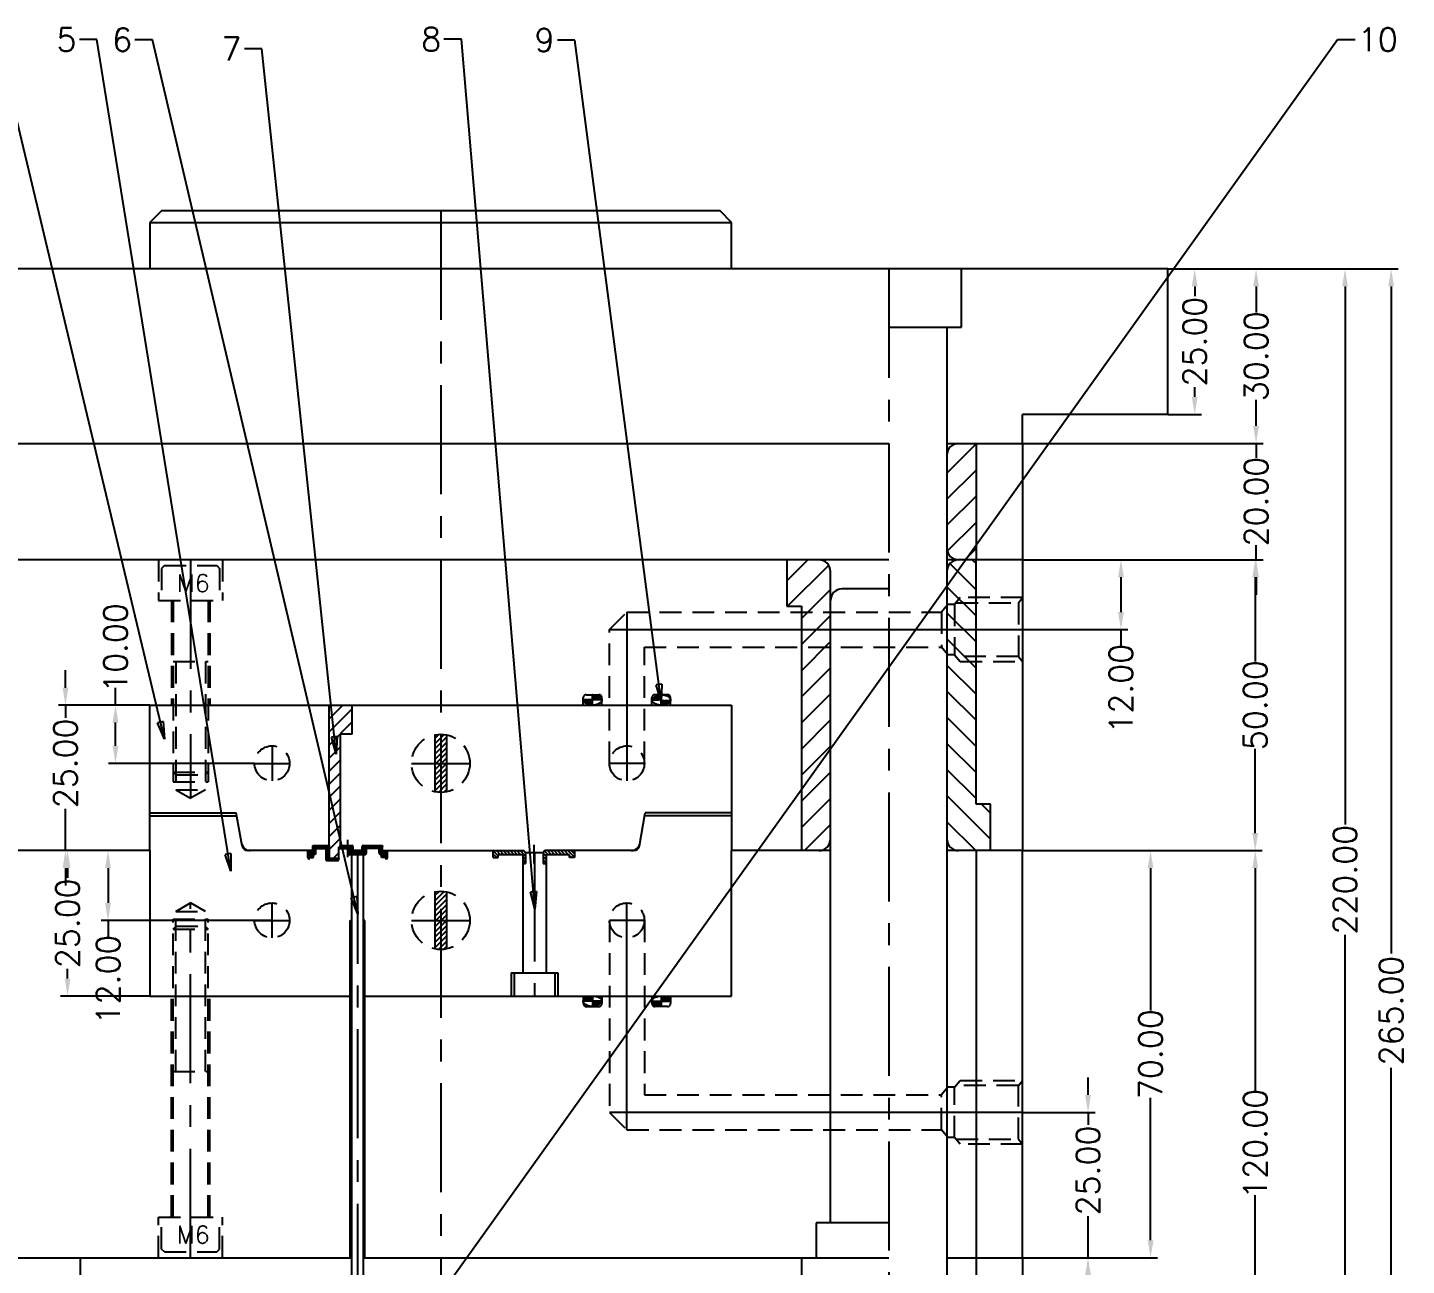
# Model space of a CAD drawing. Header units: millimetres. Extents: x -3459 to 4133, y -535 to 399.
# Drawn here: x 1999.5 to 2236.5, y -365 to -152.1 of the extents above; entities that cross this region are included whole.
import ezdxf

# ---------------------------------------------------------------- set-up
doc = ezdxf.new("R2010")
doc.units = ezdxf.units.MM
doc.header["$LTSCALE"] = 15
for name, pattern in [('CENTER', [2, 1.25, -0.25, 0.25, -0.25]), ('CENTER2', [28.575, 19.05, -3.175, 3.175, -3.175]), ('DASHED2', [0.375, 0.25, -0.125])]:
    doc.linetypes.add(name, pattern=pattern)
for name, color, linetype in [('cl', 1, 'CENTER'), ('cool', 2, 'DASHED2'), ('DIM', 1, 'Continuous'), ('EJE', 6, 'Continuous'), ('main', 4, 'Continuous'), ('PLASTIC', 3, 'Continuous'), ('SCREW', 6, 'DASHED2')]:
    doc.layers.add(name, color=color, linetype=linetype)
doc.styles.add('TXT', font='txt.shx')
doc.dimstyles.new('DIM-P4', dxfattribs={"dimtxt": 4, "dimasz": 3, "dimexe": 1.2, "dimexo": 0, "dimgap": 0.5, "dimtad": 0, "dimzin": 1, "dimdsep": 46, "dimtxsty": 'TXT', "dimcen": 0, "dimclrd": 256, "dimclre": 256, "dimclrt": 256, "dimazin": 0, "dimtfac": 1, "dimtmove": 0, "dimatfit": 3, "dimldrblk": 'CLOSEDBLANK', "dimfxl": 1, "dimtolj": 1, "dimtzin": 0, "dimarcsym": 0})
pattern_1 = [(45, (-925.7777, 127.4404), (-2.245064, 2.245064), [])]

# ---------------------------------------------------------------- blocks, each defined once
blk = doc.blocks.new('*D4')
at = {"layer": 'DEFPOINTS', "color": 0, "linetype": 'ByBlock'}
for p in [(2195.49, -193.64), (2210.62, -193.64), (2170.49, -223.64)]:
    blk.add_point(p, dxfattribs=at)
at = {"layer": 'DIM', "linetype": 'ByBlock', "lineweight": -2}
for p, q in [((2195.49, -193.64), (2211.82, -193.64)), ((2210.62, -196.64), (2210.62, -201.14)), ((2210.62, -220.64), (2210.62, -216.14)), ((2170.49, -223.64), (2211.82, -223.64))]:
    blk.add_line(p, q, dxfattribs=at)
at = {"layer": 'DIM', "linetype": 'ByBlock'}
for points in [[(2210.12, -196.64), (2211.12, -196.64), (2210.62, -193.64)], [(2210.12, -220.64), (2211.12, -220.64), (2210.62, -223.64)]]:
    blk.add_solid(points, dxfattribs=at)
at = {"layer": 'DIM', "linetype": 'ByBlock', "insert": (2210.62, -208.64), "char_height": 4, "attachment_point": 5, "rotation": 90, "style": 'TXT'}
blk.add_mtext('\\A1;30.00', dxfattribs=at)
blk = doc.blocks.new('_ClosedBlank')
at = {"color": 0, "linetype": 'ByBlock', "lineweight": -2}
for p, q in [((-1, 0.167), (0, 0)), ((-1, 0.167), (-1, -0.167)), ((0, 0), (-1, -0.167))]:
    blk.add_line(p, q, dxfattribs=at)
blk = doc.blocks.new('*D5')
at = {"layer": 'DEFPOINTS', "color": 0, "linetype": 'ByBlock'}
for p in [(2170.49, -223.64), (2210.62, -223.64), (2170.49, -243.64)]:
    blk.add_point(p, dxfattribs=at)
at = {"layer": 'DIM', "linetype": 'ByBlock', "lineweight": -2}
for p, q in [((2210.62, -220.64), (2210.62, -217.64)), ((2170.49, -223.64), (2211.82, -223.64)), ((2210.62, -223.64), (2210.62, -226.14)), ((2210.62, -243.64), (2210.62, -241.14)), ((2170.49, -243.64), (2211.82, -243.64)), ((2210.62, -246.64), (2210.62, -249.64))]:
    blk.add_line(p, q, dxfattribs=at)
at = {"layer": 'DIM', "linetype": 'ByBlock'}
for points in [[(2210.12, -220.64), (2211.12, -220.64), (2210.62, -223.64)], [(2210.12, -246.64), (2211.12, -246.64), (2210.62, -243.64)]]:
    blk.add_solid(points, dxfattribs=at)
at = {"layer": 'DIM', "linetype": 'ByBlock', "insert": (2210.62, -233.64), "char_height": 4, "attachment_point": 5, "rotation": 90, "style": 'TXT'}
blk.add_mtext('\\A1;20.00', dxfattribs=at)
blk = doc.blocks.new('*D6')
at = {"layer": 'DEFPOINTS', "color": 0, "linetype": 'ByBlock'}
for p in [(2170.49, -293.64), (2210.48, -293.64), (2160.49, -413.64)]:
    blk.add_point(p, dxfattribs=at)
at = {"layer": 'DIM', "linetype": 'ByBlock', "lineweight": -2}
for p, q in [((2170.49, -293.64), (2211.68, -293.64)), ((2210.48, -296.64), (2210.48, -335.22)), ((2210.48, -410.64), (2210.48, -352.88)), ((2160.49, -413.64), (2211.68, -413.64))]:
    blk.add_line(p, q, dxfattribs=at)
at = {"layer": 'DIM', "linetype": 'ByBlock'}
for points in [[(2209.98, -296.64), (2210.98, -296.64), (2210.48, -293.64)], [(2209.98, -410.64), (2210.98, -410.64), (2210.48, -413.64)]]:
    blk.add_solid(points, dxfattribs=at)
at = {"layer": 'DIM', "linetype": 'ByBlock', "insert": (2210.48, -344.05), "char_height": 4, "attachment_point": 5, "rotation": 90, "style": 'TXT'}
blk.add_mtext('\\A1;120.00', dxfattribs=at)
blk = doc.blocks.new('*D7')
at = {"layer": 'DEFPOINTS', "color": 0, "linetype": 'ByBlock'}
for p in [(2195.49, -193.64), (2225.91, -193.64), (2160.49, -413.64)]:
    blk.add_point(p, dxfattribs=at)
at = {"layer": 'DIM', "linetype": 'ByBlock', "lineweight": -2}
for p, q in [((2195.49, -193.64), (2227.11, -193.64)), ((2225.91, -196.64), (2225.91, -289.14)), ((2225.91, -410.64), (2225.91, -308.14)), ((2160.49, -413.64), (2227.11, -413.64))]:
    blk.add_line(p, q, dxfattribs=at)
at = {"layer": 'DIM', "linetype": 'ByBlock'}
for points in [[(2225.41, -196.64), (2226.41, -196.64), (2225.91, -193.64)], [(2225.41, -410.64), (2226.41, -410.64), (2225.91, -413.64)]]:
    blk.add_solid(points, dxfattribs=at)
at = {"layer": 'DIM', "linetype": 'ByBlock', "insert": (2225.91, -298.64), "char_height": 4, "attachment_point": 5, "rotation": 90, "style": 'TXT'}
blk.add_mtext('\\A1;220.00', dxfattribs=at)
blk = doc.blocks.new('*D11')
at = {"layer": 'DEFPOINTS', "color": 0, "linetype": 'ByBlock'}
for p in [(2005.98, -268.64), (2020.49, -268.64), (2020.49, -293.64)]:
    blk.add_point(p, dxfattribs=at)
at = {"layer": 'DIM', "linetype": 'ByBlock', "lineweight": -2}
for p, q in [((2005.98, -265.64), (2005.98, -262.64)), ((2020.49, -268.64), (2004.78, -268.64)), ((2005.98, -268.64), (2005.98, -270.81)), ((2005.98, -293.64), (2005.98, -286.47)), ((2020.49, -293.64), (2004.78, -293.64)), ((2005.98, -296.64), (2005.98, -299.64))]:
    blk.add_line(p, q, dxfattribs=at)
at = {"layer": 'DIM', "linetype": 'ByBlock'}
for points in [[(2005.48, -265.64), (2006.48, -265.64), (2005.98, -268.64)], [(2005.48, -296.64), (2006.48, -296.64), (2005.98, -293.64)]]:
    blk.add_solid(points, dxfattribs=at)
at = {"layer": 'DIM', "linetype": 'ByBlock', "insert": (2005.98, -278.64), "char_height": 4, "attachment_point": 5, "rotation": 90, "style": 'TXT'}
blk.add_mtext('\\A1;25.00', dxfattribs=at)
blk = doc.blocks.new('*D27')
at = {"layer": 'DEFPOINTS', "color": 0, "linetype": 'ByBlock'}
for p in [(2170.49, -338.64), (2181.74, -338.64), (2170.49, -363.64)]:
    blk.add_point(p, dxfattribs=at)
at = {"layer": 'DIM', "linetype": 'ByBlock', "lineweight": -2}
for p, q in [((2181.74, -335.64), (2181.74, -332.64)), ((2170.49, -338.64), (2182.94, -338.64)), ((2181.74, -338.64), (2181.74, -340.81)), ((2181.74, -363.64), (2181.74, -356.47)), ((2170.49, -363.64), (2182.94, -363.64)), ((2181.74, -366.64), (2181.74, -369.64))]:
    blk.add_line(p, q, dxfattribs=at)
at = {"layer": 'DIM', "linetype": 'ByBlock'}
for points in [[(2181.24, -335.64), (2182.24, -335.64), (2181.74, -338.64)], [(2181.24, -366.64), (2182.24, -366.64), (2181.74, -363.64)]]:
    blk.add_solid(points, dxfattribs=at)
at = {"layer": 'DIM', "linetype": 'ByBlock', "insert": (2181.74, -348.64), "char_height": 4, "attachment_point": 5, "rotation": 90, "style": 'TXT'}
blk.add_mtext('\\A1;25.00', dxfattribs=at)
blk = doc.blocks.new('*D59')
at = {"layer": 'DEFPOINTS', "color": 0, "linetype": 'ByBlock'}
for p in [(2170.49, -243.64), (2210.48, -243.64), (2170.49, -293.64)]:
    blk.add_point(p, dxfattribs=at)
at = {"layer": 'DIM', "linetype": 'ByBlock', "lineweight": -2}
for p, q in [((2170.49, -243.64), (2211.68, -243.64)), ((2210.48, -246.64), (2210.48, -261.14)), ((2210.48, -290.64), (2210.48, -276.14)), ((2170.49, -293.64), (2211.68, -293.64))]:
    blk.add_line(p, q, dxfattribs=at)
at = {"layer": 'DIM', "linetype": 'ByBlock'}
for points in [[(2209.98, -246.64), (2210.98, -246.64), (2210.48, -243.64)], [(2209.98, -290.64), (2210.98, -290.64), (2210.48, -293.64)]]:
    blk.add_solid(points, dxfattribs=at)
at = {"layer": 'DIM', "linetype": 'ByBlock', "insert": (2210.48, -268.64), "char_height": 4, "attachment_point": 5, "rotation": 90, "style": 'TXT'}
blk.add_mtext('\\A1;50.00', dxfattribs=at)
blk = doc.blocks.new('*D60')
at = {"layer": 'DEFPOINTS', "color": 0, "linetype": 'ByBlock'}
for p in [(2170.49, -243.64), (2170.49, -255.64), (2187.4, -255.64)]:
    blk.add_point(p, dxfattribs=at)
at = {"layer": 'DIM', "linetype": 'ByBlock', "lineweight": -2}
for p, q in [((2170.49, -243.64), (2188.6, -243.64)), ((2187.4, -246.64), (2187.4, -252.64)), ((2170.49, -255.64), (2188.6, -255.64)), ((2187.4, -255.64), (2187.4, -258.64))]:
    blk.add_line(p, q, dxfattribs=at)
at = {"layer": 'DIM', "linetype": 'ByBlock'}
for points in [[(2186.9, -246.64), (2187.9, -246.64), (2187.4, -243.64)], [(2186.9, -252.64), (2187.9, -252.64), (2187.4, -255.64)]]:
    blk.add_solid(points, dxfattribs=at)
at = {"layer": 'DIM', "linetype": 'ByBlock', "insert": (2187.4, -265.81), "char_height": 4, "attachment_point": 5, "rotation": 90, "style": 'TXT'}
blk.add_mtext('\\A1;12.00', dxfattribs=at)
blk = doc.blocks.new('*D61')
at = {"layer": 'DEFPOINTS', "color": 0, "linetype": 'ByBlock'}
for p in [(2170.49, -293.64), (2192.49, -293.64), (2170.49, -363.64)]:
    blk.add_point(p, dxfattribs=at)
at = {"layer": 'DIM', "linetype": 'ByBlock', "lineweight": -2}
for p, q in [((2170.49, -293.64), (2193.69, -293.64)), ((2192.49, -296.64), (2192.49, -321.14)), ((2192.49, -360.64), (2192.49, -336.14)), ((2170.49, -363.64), (2193.69, -363.64))]:
    blk.add_line(p, q, dxfattribs=at)
at = {"layer": 'DIM', "linetype": 'ByBlock'}
for points in [[(2191.99, -296.64), (2192.99, -296.64), (2192.49, -293.64)], [(2191.99, -360.64), (2192.99, -360.64), (2192.49, -363.64)]]:
    blk.add_solid(points, dxfattribs=at)
at = {"layer": 'DIM', "linetype": 'ByBlock', "insert": (2192.49, -328.64), "char_height": 4, "attachment_point": 5, "rotation": 90, "style": 'TXT'}
blk.add_mtext('\\A1;70.00', dxfattribs=at)
blk = doc.blocks.new('*D62')
at = {"layer": 'DEFPOINTS', "color": 0, "linetype": 'ByBlock'}
for p in [(2195.49, -193.64), (2233.84, -193.64), (2195.49, -458.64)]:
    blk.add_point(p, dxfattribs=at)
at = {"layer": 'DIM', "linetype": 'ByBlock', "lineweight": -2}
for p, q in [((2195.49, -193.64), (2235.04, -193.64)), ((2233.84, -196.64), (2233.84, -311.31)), ((2233.84, -455.64), (2233.84, -330.97)), ((2195.49, -458.64), (2235.04, -458.64))]:
    blk.add_line(p, q, dxfattribs=at)
at = {"layer": 'DIM', "linetype": 'ByBlock'}
for points in [[(2233.34, -196.64), (2234.34, -196.64), (2233.84, -193.64)], [(2233.34, -455.64), (2234.34, -455.64), (2233.84, -458.64)]]:
    blk.add_solid(points, dxfattribs=at)
at = {"layer": 'DIM', "linetype": 'ByBlock', "insert": (2233.84, -321.14), "char_height": 4, "attachment_point": 5, "rotation": 90, "style": 'TXT'}
blk.add_mtext('\\A1;265.00', dxfattribs=at)
blk = doc.blocks.new('*D66')
at = {"layer": 'DEFPOINTS', "color": 0, "linetype": 'ByBlock'}
for p in [(2020.49, -293.64), (2006.35, -318.64), (2020.49, -318.64)]:
    blk.add_point(p, dxfattribs=at)
at = {"layer": 'DIM', "linetype": 'ByBlock', "lineweight": -2}
for p, q in [((2020.49, -293.64), (2005.15, -293.64)), ((2006.35, -296.64), (2006.35, -298.31)), ((2006.35, -315.64), (2006.35, -313.97)), ((2020.49, -318.64), (2005.15, -318.64))]:
    blk.add_line(p, q, dxfattribs=at)
at = {"layer": 'DIM', "linetype": 'ByBlock'}
for points in [[(2005.85, -296.64), (2006.85, -296.64), (2006.35, -293.64)], [(2005.85, -315.64), (2006.85, -315.64), (2006.35, -318.64)]]:
    blk.add_solid(points, dxfattribs=at)
at = {"layer": 'DIM', "linetype": 'ByBlock', "insert": (2006.35, -306.14), "char_height": 4, "attachment_point": 5, "rotation": 90, "style": 'TXT'}
blk.add_mtext('\\A1;25.00', dxfattribs=at)
blk = doc.blocks.new('*D67')
at = {"layer": 'DEFPOINTS', "color": 0, "linetype": 'ByBlock'}
for p in [(2020.49, -293.64), (2013.3, -305.64), (2041.49, -305.64)]:
    blk.add_point(p, dxfattribs=at)
at = {"layer": 'DIM', "linetype": 'ByBlock', "lineweight": -2}
for p, q in [((2020.49, -293.64), (2012.1, -293.64)), ((2013.3, -296.64), (2013.3, -302.64)), ((2041.49, -305.64), (2012.1, -305.64)), ((2013.3, -305.64), (2013.3, -308.64))]:
    blk.add_line(p, q, dxfattribs=at)
at = {"layer": 'DIM', "linetype": 'ByBlock'}
for points in [[(2012.8, -296.64), (2013.8, -296.64), (2013.3, -293.64)], [(2012.8, -302.64), (2013.8, -302.64), (2013.3, -305.64)]]:
    blk.add_solid(points, dxfattribs=at)
at = {"layer": 'DIM', "linetype": 'ByBlock', "insert": (2013.3, -315.81), "char_height": 4, "attachment_point": 5, "rotation": 90, "style": 'TXT'}
blk.add_mtext('\\A1;12.00', dxfattribs=at)
blk = doc.blocks.new('*D127')
at = {"layer": 'DEFPOINTS', "color": 0, "linetype": 'ByBlock'}
for p in [(2014.58, -268.64), (2020.49, -268.64), (2038.49, -278.64)]:
    blk.add_point(p, dxfattribs=at)
at = {"layer": 'DIM', "linetype": 'ByBlock', "lineweight": -2}
for p, q in [((2014.58, -268.64), (2014.58, -265.64)), ((2020.49, -268.64), (2013.38, -268.64)), ((2014.58, -275.64), (2014.58, -271.64)), ((2038.49, -278.64), (2013.38, -278.64))]:
    blk.add_line(p, q, dxfattribs=at)
at = {"layer": 'DIM', "linetype": 'ByBlock'}
for points in [[(2014.08, -271.64), (2015.08, -271.64), (2014.58, -268.64)], [(2014.08, -275.64), (2015.08, -275.64), (2014.58, -278.64)]]:
    blk.add_solid(points, dxfattribs=at)
at = {"layer": 'DIM', "linetype": 'ByBlock', "insert": (2014.58, -258.81), "char_height": 4, "attachment_point": 5, "rotation": 90, "style": 'TXT'}
blk.add_mtext('\\A1;10.00', dxfattribs=at)
blk = doc.blocks.new('*D134')
at = {"layer": 'DEFPOINTS', "color": 0, "linetype": 'ByBlock'}
for p in [(2195.49, -193.64), (2200.07, -193.64), (2195.49, -218.64)]:
    blk.add_point(p, dxfattribs=at)
at = {"layer": 'DIM', "linetype": 'ByBlock', "lineweight": -2}
for p, q in [((2195.49, -193.64), (2201.27, -193.64)), ((2200.07, -196.64), (2200.07, -198.31)), ((2200.07, -215.64), (2200.07, -213.97)), ((2195.49, -218.64), (2201.27, -218.64))]:
    blk.add_line(p, q, dxfattribs=at)
at = {"layer": 'DIM', "linetype": 'ByBlock'}
for points in [[(2199.57, -196.64), (2200.57, -196.64), (2200.07, -193.64)], [(2199.57, -215.64), (2200.57, -215.64), (2200.07, -218.64)]]:
    blk.add_solid(points, dxfattribs=at)
at = {"layer": 'DIM', "linetype": 'ByBlock', "insert": (2200.07, -206.14), "char_height": 4, "attachment_point": 5, "rotation": 90, "style": 'TXT'}
blk.add_mtext('\\A1;25.00', dxfattribs=at)

msp = doc.modelspace()

# ---------------------------------------------------------------- hatches: boundary and pattern name
at = {"layer": 'cool'}
h = msp.add_hatch(dxfattribs=at)
h.set_pattern_fill('ANSI31', color=256, scale=0.05, angle=180, style=0)
h.set_pattern_definition([(315, (1204.57327, -269.59566), (-0.112253202, -0.112253202), [])])
edge = h.paths.add_edge_path()
edge.add_ellipse((2096.5854, -267.74), major_axis=(-1.6, 0), ratio=0.5625, start_angle=0, end_angle=90)
edge.add_line((2096.5854, -268.64), (2096.5854, -267.74))
edge.add_line((2096.5854, -267.74), (2094.9854, -267.74))
edge = h.paths.add_edge_path()
edge.add_ellipse((2096.5854, -267.74), major_axis=(-1.6, 0), ratio=0.5625, start_angle=180, end_angle=270)
edge.add_line((2096.5854, -266.84), (2096.5854, -267.74))
edge.add_line((2096.5854, -267.74), (2098.1854, -267.74))
h = msp.add_hatch(dxfattribs=at)
h.set_pattern_fill('ANSI31', color=256, scale=0.05, angle=180, style=0)
h.set_pattern_definition([(225, (3000.39753, -269.59566), (0.112253202, -0.112253202), [])])
edge = h.paths.add_edge_path()
edge.add_line((2108.3854, -267.74), (2108.3854, -268.64))
edge.add_ellipse((2108.3854, -267.74), major_axis=(1.6, 0), ratio=0.5625, start_angle=270, end_angle=360)
edge.add_line((2109.9854, -267.74), (2108.3854, -267.74))
edge = h.paths.add_edge_path()
edge.add_line((2108.3854, -267.74), (2108.3854, -266.84))
edge.add_ellipse((2108.3854, -267.74), major_axis=(1.6, 0), ratio=0.5625, start_angle=90, end_angle=180)
edge.add_line((2106.7854, -267.74), (2108.3854, -267.74))
at = {"layer": 'cool', "linetype": 'ByBlock'}
h = msp.add_hatch(dxfattribs=at)
h.set_pattern_fill('ANSI31', color=256, scale=0.2, style=0)
h.paths.add_polyline_path([(2070.4854, -273.64, 0.05038204), (2069.4854, -273.741), (2069.4854, -278.64), (2070.4854, -278.64)])
h.paths.add_polyline_path([(2071.4854, -273.741, 0.05038204), (2070.4854, -273.64), (2070.4854, -278.64), (2071.4854, -278.64)])
h.paths.add_polyline_path([(2070.4854, -278.64), (2069.4854, -278.64), (2069.4854, -283.539, 0.05038204), (2070.4854, -283.64)])
h.paths.add_polyline_path([(2070.4854, -283.64, 0.05038204), (2071.4854, -283.539), (2071.4854, -278.64), (2070.4854, -278.64)])
h = msp.add_hatch(dxfattribs=at)
h.set_pattern_fill('ANSI31', color=256, scale=0.2, style=0)
h.set_pattern_definition([(45, (5e-13, -27), (-0.4490128, 0.4490128), [])])
h.paths.add_polyline_path([(2070.4854, -300.64, 0.05038204), (2069.4854, -300.741), (2069.4854, -305.64), (2070.4854, -305.64)])
h.paths.add_polyline_path([(2071.4854, -300.741, 0.05038204), (2070.4854, -300.64), (2070.4854, -305.64), (2071.4854, -305.64)])
h.paths.add_polyline_path([(2070.4854, -305.64), (2069.4854, -305.64), (2069.4854, -310.539, 0.05038204), (2070.4854, -310.64)])
h.paths.add_polyline_path([(2070.4854, -310.64, 0.05038204), (2071.4854, -310.539), (2071.4854, -305.64), (2070.4854, -305.64)])
at = {"layer": 'cool'}
h = msp.add_hatch(dxfattribs=at)
h.set_pattern_fill('ANSI31', color=256, scale=0.05, angle=180, style=0)
h.set_pattern_definition([(45, (1204.57327, -317.6844), (-0.112253202, 0.112253202), [])])
edge = h.paths.add_edge_path()
edge.add_ellipse((2096.5854, -319.54), major_axis=(-1.6, 0), ratio=0.5625, start_angle=270, end_angle=360, ccw=False)
edge.add_line((2096.5854, -318.64), (2096.5854, -319.54))
edge.add_line((2096.5854, -319.54), (2094.9854, -319.54))
edge = h.paths.add_edge_path()
edge.add_ellipse((2096.5854, -319.54), major_axis=(-1.6, 0), ratio=0.5625, start_angle=90, end_angle=180, ccw=False)
edge.add_line((2096.5854, -320.44), (2096.5854, -319.54))
edge.add_line((2096.5854, -319.54), (2098.1854, -319.54))
h = msp.add_hatch(dxfattribs=at)
h.set_pattern_fill('ANSI31', color=256, scale=0.05, angle=180, style=0)
h.set_pattern_definition([(135, (3000.39753, -317.6844), (0.112253202, 0.112253202), [])])
edge = h.paths.add_edge_path()
edge.add_line((2108.3854, -319.54), (2108.3854, -318.64))
edge.add_ellipse((2108.3854, -319.54), major_axis=(1.6, 0), ratio=0.5625, start_angle=0, end_angle=90, ccw=False)
edge.add_line((2109.9854, -319.54), (2108.3854, -319.54))
edge = h.paths.add_edge_path()
edge.add_line((2108.3854, -319.54), (2108.3854, -320.44))
edge.add_ellipse((2108.3854, -319.54), major_axis=(1.6, 0), ratio=0.5625, start_angle=180, end_angle=270, ccw=False)
edge.add_line((2106.7854, -319.54), (2108.3854, -319.54))
at = {"layer": 'main'}
h = msp.add_hatch(dxfattribs=at)
h.set_pattern_fill('ANSI31', color=256, style=0)
h.set_pattern_definition(pattern_1)
h.paths.add_polyline_path([(2157.4854, -241.64, 0.41421356), (2159.4854, -243.64), (2162.4854, -243.64), (2162.4854, -223.64), (2159.4854, -223.64, 0.41421356), (2157.4854, -225.64)])
h = msp.add_hatch(dxfattribs=at)
h.set_pattern_fill('ANSI31', color=256, style=0)
h.set_pattern_definition(pattern_1)
h.paths.add_polyline_path([(2132.4854, -293.64), (2135.4854, -293.64, 0.41421356), (2137.4854, -291.64), (2137.4854, -250.64), (2137.4854, -245.64, 0.41421356), (2135.4854, -243.64), (2129.9854, -243.64), (2129.9854, -251.64), (2132.4854, -251.64)])
h = msp.add_hatch(dxfattribs=at)
h.set_pattern_fill('ANSI31', color=256, angle=90, style=0)
h.set_pattern_definition([(135, (-925.7777, 127.4404), (-2.245064, -2.245064), [])])
h.paths.add_polyline_path([(2162.4854, -243.64), (2159.4854, -243.64, 0.41421356), (2157.4854, -245.64), (2157.4854, -291.64, 0.41421356), (2159.4854, -293.64), (2164.9854, -293.64), (2164.9854, -285.64), (2162.4854, -285.64)])
at = {"layer": 'main', "linetype": 'ByBlock'}
h = msp.add_hatch(dxfattribs=at)
h.set_pattern_fill('ANSI31', color=256, scale=0.5, style=0)
h.set_pattern_definition([(45, (4142.072, -991.065), (-1.122532, 1.122532), [])])
h.paths.add_polyline_path([(2055.2794, -268.64), (2051.3196, -268.64), (2051.3196, -292.7355), (2051.3196, -294.9375), (2051.3287, -294.9465), (2052.9779, -294.9465), (2052.9779, -293.037), (2053.2794, -292.7355), (2053.2794, -273.64), (2055.2794, -273.64)])

# ---------------------------------------------------------------- linework, layer by layer
at = {"layer": 'cl'}
for p, q in [((2070.4854, -183.64), (2070.4854, -458.64)), ((2147.4854, -193.64), (2147.4854, -435.64)), ((2054.4854, -291.8118), (2054.4854, -294.7936))]:
    msp.add_line(p, q, dxfattribs=at)
at = {"layer": 'cl', "linetype": 'CENTER2', "ltscale": 0.1}
msp.add_line((2054.4854, -292.7355), (2054.4854, -294.3435), dxfattribs=at)
at = {"layer": 'cl', "linetype": 'ByBlock'}
msp.add_line((2086.4854, -292.6456), (2086.4854, -295.851), dxfattribs=at)
at = {"layer": 'cool'}
for p, q in [((2159.7854, -250.1461), (2158.7854, -251.3161)), ((2159.7854, -250.1461), (2158.7854, -251.3161)), ((2159.7854, -250.1461), (2158.7854, -251.3161)), ((2159.0854, -251.0161), (2169.7854, -251.0161)), ((2170.4854, -250.1461), (2159.7854, -250.1461)), ((2169.7854, -251.0161), (2170.4854, -250.1461)), ((2169.7854, -251.0161), (2169.7854, -260.2731)), ((2099.4854, -255.6346), (2102.4854, -252.6346)), ((2102.4854, -252.6446), (2156.5285, -252.6446)), ((2157.6346, -251.3161), (2156.5285, -252.6446)), ((2156.5285, -252.6446), (2156.5285, -258.6446)), ((2158.7854, -251.3161), (2157.6346, -251.3161)), ((2158.7854, -251.3161), (2158.7854, -259.9731)), ((2158.7854, -251.3161), (2158.7854, -259.9731)), ((2158.7854, -251.3161), (2158.7854, -259.9731)), ((2099.4854, -278.64), (2099.4854, -255.6346)), ((2105.4854, -258.6446), (2156.5285, -258.6446)), ((2105.4854, -278.64), (2105.4854, -258.6446)), ((2157.6346, -259.9731), (2156.5285, -258.6446)), ((2158.7854, -259.9731), (2157.6346, -259.9731)), ((2158.7854, -259.9731), (2159.7854, -261.1431)), ((2158.7854, -259.9731), (2159.7854, -261.1431)), ((2158.7854, -259.9731), (2159.7854, -261.1431)), ((2169.7854, -260.2731), (2159.0854, -260.2731)), ((2169.7854, -260.2731), (2170.4854, -261.1431)), ((2159.7854, -261.1431), (2170.4854, -261.1431)), ((2159.7854, -261.1431), (2170.4854, -261.1431)), ((2094.9854, -268.64), (2094.9854, -267.34)), ((2098.1854, -267.74), (2094.9854, -267.74)), ((2095.4854, -266.84), (2097.6854, -266.84)), ((2096.5854, -268.64), (2096.5854, -266.84)), ((2098.1854, -268.64), (2098.1854, -267.34)), ((2106.7854, -268.63), (2106.7854, -267.34)), ((2106.7854, -267.74), (2107.9854, -267.74)), ((2109.4854, -266.84), (2107.2854, -266.84)), ((2108.3854, -268.64), (2108.3854, -266.84)), ((2109.9854, -268.64), (2109.9854, -267.34)), ((2099.4854, -305.64), (2099.4854, -338.6454)), ((2105.4854, -305.64), (2105.4854, -335.6454)), ((2094.9854, -318.64), (2094.9854, -319.94)), ((2098.1854, -319.54), (2094.9854, -319.54)), ((2096.5854, -318.64), (2096.5854, -320.44)), ((2098.1854, -318.65), (2098.1854, -319.94)), ((2106.7854, -318.64), (2106.7854, -319.94)), ((2106.7854, -319.54), (2109.9854, -319.54)), ((2108.3854, -318.64), (2108.3854, -320.44)), ((2109.9854, -318.64), (2109.9854, -319.94)), ((2095.4854, -320.44), (2097.6854, -320.44)), ((2109.4854, -320.44), (2107.2854, -320.44)), ((2158.7854, -334.3069), (2159.7854, -333.1369)), ((2158.7854, -334.3069), (2159.7854, -333.1369)), ((2158.7854, -334.3069), (2159.7854, -333.1369)), ((2169.7854, -334.0069), (2159.0854, -334.0069)), ((2159.7854, -333.1369), (2170.4854, -333.1369)), ((2159.7854, -333.1369), (2170.4854, -333.1369)), ((2169.7854, -334.0069), (2170.4854, -333.1369)), ((2169.7854, -343.2639), (2169.7854, -334.0069)), ((2105.4854, -335.6354), (2156.5285, -335.6354)), ((2157.6346, -334.3069), (2156.5285, -335.6354)), ((2156.5285, -341.6354), (2156.5285, -335.6354)), ((2158.7854, -334.3069), (2157.6346, -334.3069)), ((2158.7854, -342.9639), (2158.7854, -334.3069)), ((2158.7854, -342.9639), (2158.7854, -334.3069)), ((2158.7854, -342.9639), (2158.7854, -334.3069)), ((2099.4854, -338.6454), (2102.4854, -341.6454)), ((2102.4854, -341.6354), (2156.5285, -341.6354)), ((2157.6346, -342.9639), (2156.5285, -341.6354)), ((2158.7854, -342.9639), (2157.6346, -342.9639)), ((2159.7854, -344.1339), (2158.7854, -342.9639)), ((2159.7854, -344.1339), (2158.7854, -342.9639)), ((2159.7854, -344.1339), (2158.7854, -342.9639)), ((2159.0854, -343.2639), (2169.7854, -343.2639)), ((2169.7854, -343.2639), (2170.4854, -344.1339)), ((2170.4854, -344.1339), (2159.7854, -344.1339))]:
    msp.add_line(p, q, dxfattribs=at)
at = {"layer": 'cool', "linetype": 'CENTER2', "ltscale": 0.5}
for p, q in [((2102.4854, -252.6446), (2102.4854, -281.64)), ((2102.4854, -341.6354), (2102.4854, -302.64))]:
    msp.add_line(p, q, dxfattribs=at)
at = {"layer": 'cool', "linetype": 'CENTER2'}
for p, q in [((2099.4854, -255.6446), (2170.4854, -255.6446)), ((2065.4854, -278.64), (2075.4854, -278.64)), ((2065.4854, -305.64), (2075.4854, -305.64)), ((2099.4854, -338.6354), (2170.4854, -338.6354))]:
    msp.add_line(p, q, dxfattribs=at)
at = {"layer": 'cool', "linetype": 'ByBlock'}
for p, q in [((2069.4854, -273.741), (2069.4854, -283.539)), ((2071.4854, -273.741), (2071.4854, -283.539)), ((2041.4854, -275.64), (2041.4854, -281.64)), ((2038.4854, -278.64), (2044.4854, -278.64)), ((2105.4854, -278.64), (2099.4854, -278.64)), ((2069.4854, -300.741), (2069.4854, -310.539)), ((2071.4854, -300.741), (2071.4854, -310.539)), ((2041.4854, -308.64), (2041.4854, -302.64)), ((2102.4854, -308.64), (2102.4854, -302.64)), ((2038.4854, -305.64), (2044.4854, -305.64)), ((2105.4854, -305.64), (2099.4854, -305.64)), ((2105.4854, -305.64), (2099.4854, -305.64))]:
    msp.add_line(p, q, dxfattribs=at)
at = {"layer": 'cool', "linetype": 'DASHED2'}
for centre, radius in [((2070.4854, -278.64), 5), ((2041.4854, -278.64), 3), ((2102.4854, -278.64), 3), ((2070.4854, -305.64), 5), ((2041.4854, -305.64), 3), ((2102.4854, -305.64), 3)]:
    msp.add_circle(centre, radius, dxfattribs=at)
at = {"layer": 'cool'}
for centre, start, end in [((2095.4854, -267.34), 90, 180), ((2097.6854, -267.34), 0, 90), ((2107.2854, -267.34), 90, 180), ((2109.4854, -267.34), 0, 90), ((2095.4854, -319.94), 180, 270), ((2097.6854, -319.94), 270, 0), ((2107.2854, -319.94), 180, 270), ((2109.4854, -319.94), 270, 0)]:
    msp.add_arc(centre, 0.5, start, end, dxfattribs=at)
for centre, major_axis in [((2096.5854, -267.73), (1.6, 0)), ((2108.3854, -267.74), (1.6, 0)), ((2096.5854, -319.54), (-1.6, 0)), ((2108.3854, -319.55), (-1.6, 0))]:
    msp.add_ellipse(centre, major_axis=major_axis, ratio=0.5625, dxfattribs=at)
at = {"layer": 'EJE', "linetype": 'Continuous'}
for p, q in [((2055.1933, -383.64), (2055.1933, -294.3475)), ((2057.1933, -383.64), (2057.1933, -294.3475)), ((2084.5859, -295.851), (2084.5859, -314.64)), ((2088.5859, -295.851), (2088.5859, -314.64)), ((2054.9433, -305.6412), (2055.1933, -305.6412)), ((2054.9433, -363.64), (2054.9433, -305.6412)), ((2057.4433, -305.6412), (2057.1933, -305.6412)), ((2057.4433, -363.64), (2057.4433, -305.6412)), ((2082.5859, -314.64), (2082.5859, -318.64)), ((2082.5859, -314.64), (2090.5859, -314.64)), ((2083.0859, -314.64), (2083.0859, -318.64)), ((2090.0859, -314.64), (2090.0859, -318.64)), ((2090.5859, -314.64), (2090.5859, -318.64))]:
    msp.add_line(p, q, dxfattribs=at)
at = {"layer": 'EJE', "linetype": 'CENTER'}
for p, q in [((2056.1933, -294.3475), (2056.1933, -398.64)), ((2086.5859, -293.9415), (2086.5859, -318.64))]:
    msp.add_line(p, q, dxfattribs=at)
at = {"layer": 'main'}
for p, q in [((2022.4854, -183.64), (2020.4854, -185.64)), ((2118.4854, -183.64), (2022.4854, -183.64)), ((2120.4854, -185.64), (2118.4854, -183.64)), ((2020.4854, -185.64), (2020.4854, -193.64)), ((2020.4854, -185.64), (2120.4854, -185.64)), ((2120.4854, -193.64), (2120.4854, -185.64)), ((2195.4854, -193.64), (1945.4854, -193.64)), ((2159.9854, -203.64), (2159.9854, -193.64)), ((2195.4854, -218.64), (2195.4854, -193.64)), ((2147.4854, -203.64), (2159.9854, -203.64)), ((2157.4854, -203.64), (2157.4854, -411.64)), ((2195.4854, -218.64), (2170.4854, -218.64)), ((2170.4854, -223.64), (2170.4854, -218.64)), ((1970.4854, -223.64), (2147.4854, -223.64)), ((2157.4854, -223.64), (2170.4854, -223.64)), ((2162.4854, -223.64), (2162.4854, -243.64)), ((2170.4854, -223.64), (2170.4854, -243.64)), ((2147.4854, -243.64), (1970.4854, -243.64)), ((2129.9854, -243.64), (2129.9854, -251.64)), ((2170.4854, -243.64), (2157.4854, -243.64)), ((2162.4854, -285.64), (2162.4854, -243.64)), ((2170.4854, -243.64), (2170.4854, -293.64)), ((2137.4854, -250.64), (2137.4854, -245.64)), ((2147.4854, -248.64), (2139.4854, -248.64)), ((2137.4854, -357.64), (2137.4854, -250.64)), ((2129.9854, -251.64), (2132.4854, -251.64)), ((2132.4854, -251.64), (2132.4854, -293.64)), ((2164.9854, -285.64), (2162.4854, -285.64)), ((2164.9854, -293.64), (2164.9854, -285.64)), ((2020.4854, -287.14), (2035.3394, -287.14)), ((2020.4854, -287.64), (2035.4275, -287.64)), ((2120.4854, -287.64), (2105.5433, -287.64)), ((2120.4854, -287.14), (2105.6314, -287.14)), ((2020.4854, -293.64), (1970.4854, -293.64)), ((2047.5006, -293.64), (2037.3245, -293.64)), ((2061.4701, -293.64), (2084.7769, -293.64)), ((2084.7769, -293.64), (2085.0784, -293.9415)), ((2088.3949, -293.64), (2088.0934, -293.9415)), ((2103.6463, -293.64), (2088.3949, -293.64)), ((2137.4854, -293.64), (2120.4854, -293.64)), ((2170.4854, -293.64), (2157.4854, -293.64)), ((2162.4854, -293.64), (2162.4854, -458.64)), ((2170.4854, -363.64), (2170.4854, -293.64)), ((2085.0784, -293.9415), (2088.0934, -293.9415)), ((2134.9854, -357.64), (2134.9854, -363.64)), ((2147.4854, -357.64), (2134.9854, -357.64)), ((1970.4854, -363.64), (2055.1933, -363.64)), ((2008.4854, -363.64), (2008.4854, -433.64)), ((2057.1933, -363.64), (2147.4854, -363.64)), ((2132.4854, -363.64), (2132.4854, -433.64)), ((2157.4854, -363.64), (2170.4854, -363.64)), ((2170.4854, -363.64), (2170.4854, -433.64))]:
    msp.add_line(p, q, dxfattribs=at)
at = {"layer": 'main', "linetype": 'ByBlock'}
for p, q in [((2020.4854, -268.64), (2120.4854, -268.64)), ((2020.4854, -293.64), (2020.4854, -268.64)), ((2051.2811, -292.7362), (2051.2811, -268.6407)), ((2055.2794, -273.64), (2055.2794, -268.64)), ((2120.4854, -268.64), (2120.4854, -293.64)), ((2053.2794, -292.7355), (2053.2794, -273.64)), ((2055.2794, -273.64), (2053.2794, -273.64)), ((2036.3397, -292.8137), (2035.3394, -287.14)), ((2104.6311, -292.8137), (2105.6314, -287.14)), ((2020.4854, -293.64), (2020.4854, -318.64)), ((2051.2811, -292.7359), (2051.3196, -294.9465)), ((2053.2794, -292.7355), (2052.9779, -293.037)), ((2052.9779, -295.1475), (2052.9779, -293.037)), ((2120.4854, -318.64), (2120.4854, -293.64)), ((2051.3196, -294.9465), (2052.9779, -294.9465)), ((2020.4854, -318.64), (2055.1933, -318.64)), ((2057.1933, -318.64), (2120.4854, -318.64))]:
    msp.add_line(p, q, dxfattribs=at)
at = {"layer": 'main'}
for centre, start, end in [((2159.4854, -225.64), 90, 180), ((2159.4854, -241.64), 180, 270), ((2135.4854, -245.64), 0, 90), ((2159.4854, -245.64), 90, 180), ((2139.4854, -250.64), 90, 180), ((2135.4854, -291.64), 270, 0), ((2159.4854, -291.64), 180, 270)]:
    msp.add_arc(centre, 2, start, end, dxfattribs=at)
at = {"layer": 'main', "linetype": 'ByBlock'}
for centre, radius, start, end in [((2037.7441, -292.14), 1.5, 189.999074, 270), ((2037.3245, -292.64), 1, 189.999074, 270), ((2103.2267, -292.14), 1.5, 270, 350.000926), ((2103.6463, -292.64), 1, 270, 350.000926)]:
    msp.add_arc(centre, radius, start, end, dxfattribs=at)
at = {"layer": 'PLASTIC', "linetype": 'ByBlock'}
for p, q in [((2048.3841, -293.64), (2047.5009, -293.64)), ((2047.6481, -294.846), (2047.6481, -293.64)), ((2047.6481, -293.8525), (2048.6261, -294.8306)), ((2047.7589, -293.64), (2048.6261, -294.5072)), ((2048.0822, -293.64), (2048.7792, -294.337)), ((2048.3841, -293.64), (2048.3847, -293.64)), ((2048.4022, -293.6367), (2048.9494, -294.1838)), ((2048.4912, -293.5395), (2048.4912, -292.9365)), ((2048.4912, -293.079), (2048.9563, -293.5441)), ((2048.4912, -293.4023), (2048.9563, -293.8674)), ((2048.5434, -292.8079), (2049.074, -293.3385)), ((2048.705, -292.7355), (2051.2811, -292.7355)), ((2048.7944, -292.7355), (2049.3974, -293.3385)), ((2050.7166, -293.3385), (2048.9563, -293.3385)), ((2048.9563, -293.3385), (2048.9563, -294.1425)), ((2049.1177, -292.7355), (2049.7207, -293.3385)), ((2049.441, -292.7355), (2050.044, -293.3385)), ((2049.7643, -292.7355), (2050.3673, -293.3385)), ((2050.0877, -292.7355), (2050.6907, -293.3385)), ((2050.411, -292.7355), (2051.2965, -293.621)), ((2050.7166, -293.3385), (2050.7166, -295.1475)), ((2050.7166, -293.3645), (2051.3023, -293.9501)), ((2050.7166, -293.6878), (2051.308, -294.2792)), ((2050.7343, -292.7355), (2051.2908, -293.292)), ((2051.0576, -292.7355), (2051.285, -292.9629)), ((2052.9779, -293.0392), (2053.2773, -293.3385)), ((2054.5884, -293.3385), (2052.9779, -293.3385)), ((2053.1385, -292.8764), (2053.6006, -293.3385)), ((2053.2794, -292.7355), (2055.1928, -292.7355)), ((2053.3209, -292.7355), (2053.9239, -293.3385)), ((2053.6442, -292.7355), (2054.2472, -293.3385)), ((2053.9676, -292.7355), (2054.5706, -293.3385)), ((2054.2909, -292.7355), (2055.8989, -294.3435)), ((2054.5884, -294.1425), (2054.5884, -293.3385)), ((2054.5884, -293.3564), (2055.5756, -294.3435)), ((2054.5884, -293.6797), (2055.2522, -294.3435)), ((2054.6142, -292.7355), (2055.434, -293.5553)), ((2054.9375, -292.7355), (2055.3924, -293.1904)), ((2055.292, -292.7666), (2055.3613, -292.8359)), ((2055.3924, -292.9365), (2055.3924, -293.439)), ((2055.4771, -293.5984), (2056.2222, -294.3435)), ((2056.7969, -293.64), (2055.5934, -293.64)), ((2055.842, -293.64), (2056.5455, -294.3435)), ((2056.1654, -293.64), (2056.8689, -294.3435)), ((2056.4887, -293.64), (2057.1922, -294.3435)), ((2056.8095, -293.6375), (2057.508, -294.336)), ((2056.9874, -293.492), (2057.6696, -294.1743)), ((2056.9979, -293.439), (2056.9979, -292.9365)), ((2056.9979, -293.1793), (2057.7014, -293.8828)), ((2057.0113, -292.8693), (2057.7014, -293.5594)), ((2057.1978, -292.7355), (2060.2631, -292.7355)), ((2057.2008, -292.7355), (2057.7033, -293.238)), ((2057.5241, -292.7355), (2058.0266, -293.238)), ((2057.7014, -294.1425), (2057.7014, -293.238)), ((2057.7014, -293.238), (2059.9124, -293.238)), ((2057.8475, -292.7355), (2058.35, -293.238)), ((2058.1708, -292.7355), (2058.6733, -293.238)), ((2058.4941, -292.7355), (2058.9966, -293.238)), ((2058.8174, -292.7355), (2059.3199, -293.238)), ((2059.1408, -292.7355), (2059.6433, -293.238)), ((2059.4641, -292.7355), (2061.3236, -294.595)), ((2059.7874, -292.7355), (2060.4773, -293.4254)), ((2059.9124, -294.1425), (2059.9124, -293.238)), ((2059.9124, -293.5072), (2061.2965, -294.8912)), ((2059.9124, -293.8305), (2060.9279, -294.846)), ((2060.1107, -292.7355), (2060.4773, -293.1021)), ((2060.4773, -293.5395), (2060.4773, -292.9365)), ((2060.5837, -293.64), (2061.4701, -293.64)), ((2060.6919, -293.64), (2061.3236, -294.2717)), ((2061.0152, -293.64), (2061.3236, -293.9484)), ((2061.3236, -294.846), (2061.3236, -293.64)), ((2079.5006, -294.846), (2079.5006, -293.64)), ((2080.3574, -294.5203), (2079.5006, -293.6635)), ((2080.7643, -294.3435), (2080.0608, -293.64)), ((2081.348, -294.3435), (2080.6445, -293.64)), ((2081.9317, -294.3435), (2081.2282, -293.64)), ((2082.5154, -294.3435), (2081.8119, -293.64)), ((2083.099, -294.3435), (2082.3955, -293.64)), ((2083.6827, -294.3435), (2082.9792, -293.64)), ((2084.2664, -294.3435), (2083.5629, -293.64)), ((2085.0784, -294.5719), (2084.1466, -293.64)), ((2088.9358, -294.3435), (2088.3136, -293.7213)), ((2089.5194, -294.3435), (2088.8159, -293.64)), ((2090.1031, -294.3435), (2089.3996, -293.64)), ((2090.6868, -294.3435), (2089.9833, -293.64)), ((2091.2705, -294.3435), (2090.567, -293.64)), ((2091.8541, -294.3435), (2091.1506, -293.64)), ((2092.4378, -294.3435), (2091.7343, -293.64)), ((2093.4701, -294.7922), (2092.318, -293.64)), ((2093.4701, -294.2085), (2092.9016, -293.64)), ((2093.4701, -293.64), (2093.4701, -294.846)), ((2047.6481, -294.1759), (2048.3183, -294.846)), ((2047.6481, -294.4992), (2048.0049, -294.856)), ((2047.6481, -294.8225), (2047.8832, -295.0576)), ((2048.0109, -294.846), (2048.6261, -294.846)), ((2048.7355, -294.3435), (2048.6261, -294.3435)), ((2048.6261, -294.846), (2048.6261, -294.3435)), ((2050.7166, -294.0112), (2051.3137, -294.6082)), ((2050.7166, -294.3345), (2051.3196, -294.9375)), ((2050.7166, -294.6578), (2051.4074, -295.3485)), ((2050.7166, -294.9811), (2051.084, -295.3485)), ((2050.9176, -295.3485), (2052.7769, -295.3485)), ((2051.3287, -294.9465), (2051.7307, -295.3485)), ((2051.652, -294.9465), (2052.054, -295.3485)), ((2051.9753, -294.9465), (2052.3773, -295.3485)), ((2052.2987, -294.9465), (2052.7007, -295.3485)), ((2052.622, -294.9465), (2052.9375, -295.262)), ((2052.9453, -294.9465), (2052.9779, -294.9791)), ((2054.5884, -294.003), (2054.9289, -294.3435)), ((2057.5004, -294.3435), (2054.7894, -294.3435)), ((2057.5004, -294.3435), (2057.7014, -294.1425)), ((2059.9124, -294.1425), (2060.1134, -294.3435)), ((2060.322, -294.3435), (2060.1134, -294.3435)), ((2060.322, -294.846), (2060.322, -294.3435)), ((2060.322, -294.5634), (2060.6046, -294.846)), ((2060.9609, -294.846), (2060.322, -294.846)), ((2061.0112, -294.9292), (2061.1752, -295.0933)), ((2080.0995, -294.846), (2079.5006, -294.2472)), ((2079.5158, -294.846), (2079.5006, -294.8309)), ((2079.5006, -294.846), (2080.3574, -294.846)), ((2084.4755, -294.3435), (2080.3574, -294.3435)), ((2080.3574, -294.846), (2080.3574, -294.3435)), ((2084.5759, -294.444), (2084.5759, -295.851)), ((2085.0784, -295.1555), (2084.5759, -294.653)), ((2085.0784, -295.7392), (2084.5759, -295.2367)), ((2084.5759, -295.851), (2085.0784, -295.851)), ((2085.0784, -293.9415), (2085.0784, -295.851)), ((2088.0934, -293.9415), (2088.0934, -295.851)), ((2088.5959, -294.5873), (2088.0934, -294.0848)), ((2088.5959, -295.171), (2088.0934, -294.6685)), ((2088.5959, -295.7547), (2088.0934, -295.2522)), ((2088.1086, -295.851), (2088.0934, -295.8359)), ((2088.0934, -295.851), (2088.5959, -295.851)), ((2088.5959, -294.444), (2088.5959, -295.851)), ((2092.6134, -294.3435), (2088.6963, -294.3435)), ((2092.6134, -294.846), (2092.6134, -294.3435)), ((2092.9403, -294.846), (2092.6134, -294.5191)), ((2093.4701, -294.846), (2092.6134, -294.846))]:
    msp.add_line(p, q, dxfattribs=at)
for centre, radius, start, end in [((2055.1914, -292.9365), 0.201, 360, 90), ((2055.5934, -293.439), 0.201, 180, 270), ((2056.7969, -293.439), 0.201, 270, 0), ((2057.1989, -292.9365), 0.201, 90, 180), ((2050.9176, -295.1475), 0.201, 180, 270), ((2052.7769, -295.1475), 0.201, 270, 0), ((2054.7894, -294.1425), 0.201, 180, 270), ((2084.4754, -294.444), 0.1005, 360, 90), ((2088.6964, -294.444), 0.1005, 90, 180)]:
    msp.add_arc(centre, radius, start, end, dxfattribs=at)
for points in [[(2048.3847, -293.64), (2048.4256, -293.6323), (2048.4606, -293.6099), (2048.4834, -293.5771), (2048.4912, -293.5394)], [(2048.4912, -292.9363), (2048.5011, -292.876), (2048.5302, -292.8206), (2048.5769, -292.7756), (2048.637, -292.746), (2048.705, -292.7355)], [(2060.2631, -292.7355), (2060.3305, -292.7457), (2060.3912, -292.7753), (2060.4384, -292.8208), (2060.4676, -292.8766), (2060.4773, -292.9365)], [(2060.4773, -293.5395), (2060.4851, -293.5772), (2060.5077, -293.6098), (2060.5424, -293.6321), (2060.5837, -293.64)], [(2047.8291, -295.1475), (2047.7691, -295.0477), (2047.7088, -294.9472), (2047.6481, -294.846)], [(2047.8291, -295.1475), (2047.89, -295.0464), (2047.9506, -294.9459), (2048.0109, -294.846)], [(2048.9562, -294.1425), (2048.9464, -294.2016), (2048.9166, -294.2571), (2048.8681, -294.303), (2048.8052, -294.3331), (2048.7355, -294.3435)], [(2061.1426, -295.1475), (2061.0817, -295.0462), (2061.0211, -294.9457), (2060.9609, -294.846)], [(2061.3236, -294.846), (2061.2636, -294.946), (2061.2033, -295.0465), (2061.1426, -295.1475)]]:
    msp.add_spline(points, degree=3, dxfattribs=at)
at = {"layer": 'SCREW', "linetype": 'DASHED2'}
for p, q in [((2021.9854, -243.64), (2021.9854, -250.64)), ((2032.9854, -243.64), (2032.9854, -250.64)), ((2022.9854, -244.64), (2022.4854, -245.14)), ((2022.4854, -245.14), (2022.4854, -250.64)), ((2022.9854, -244.64), (2031.9854, -244.64)), ((2031.9854, -244.64), (2032.4854, -245.14)), ((2032.4854, -245.14), (2032.4854, -250.64)), ((2021.9854, -250.64), (2032.9854, -250.64)), ((2024.1854, -250.64), (2024.1854, -268.64)), ((2024.4854, -250.64), (2024.4854, -281.84)), ((2030.4854, -250.64), (2030.4854, -281.84)), ((2030.7854, -250.64), (2030.7854, -268.64)), ((2024.4854, -261.14), (2030.4854, -261.14)), ((2024.9354, -261.14), (2024.9354, -283.1678)), ((2030.0354, -261.14), (2030.0354, -283.1678)), ((2024.4854, -280.14), (2030.4854, -280.14)), ((2024.4854, -280.14), (2024.9854, -280.64)), ((2024.4854, -281.84), (2030.4854, -281.84)), ((2024.9854, -280.64), (2029.9854, -280.64)), ((2029.9854, -280.64), (2030.4854, -280.14)), ((2024.9354, -283.1678), (2027.4854, -284.64)), ((2024.9354, -283.1678), (2030.0354, -283.1678)), ((2030.0354, -283.1678), (2027.4854, -284.64)), ((2024.9354, -304.1123), (2027.4854, -302.64)), ((2030.0354, -304.1123), (2027.4854, -302.64)), ((2024.4854, -305.44), (2030.4854, -305.44)), ((2024.4854, -356.64), (2024.4854, -305.44)), ((2024.9354, -304.1123), (2030.0354, -304.1123)), ((2024.9354, -331.64), (2024.9354, -304.1123)), ((2030.0354, -331.64), (2030.0354, -304.1123)), ((2030.4854, -356.64), (2030.4854, -305.44)), ((2024.4854, -307.14), (2024.9854, -306.64)), ((2024.4854, -307.14), (2030.4854, -307.14)), ((2024.9854, -306.64), (2029.9854, -306.64)), ((2029.9854, -306.64), (2030.4854, -307.14)), ((2024.1854, -356.64), (2024.1854, -318.64)), ((2030.7854, -356.64), (2030.7854, -318.64)), ((2024.4854, -331.64), (2030.4854, -331.64)), ((2021.9854, -363.64), (2021.9854, -356.64)), ((2021.9854, -356.64), (2032.9854, -356.64)), ((2022.4854, -362.14), (2022.4854, -356.64)), ((2032.4854, -362.14), (2032.4854, -356.64)), ((2032.9854, -363.64), (2032.9854, -356.64)), ((2022.9854, -362.64), (2022.4854, -362.14)), ((2031.9854, -362.64), (2032.4854, -362.14)), ((2022.9854, -362.64), (2031.9854, -362.64))]:
    msp.add_line(p, q, dxfattribs=at)
at = {"layer": 'SCREW', "linetype": 'CENTER'}
for p, q in [((2027.4854, -243.64), (2027.4854, -284.64)), ((2027.4854, -363.64), (2027.4854, -302.64))]:
    msp.add_line(p, q, dxfattribs=at)

# ---------------------------------------------------------------- texts
at = {"layer": 'DIM', "linetype": 'ByBlock', "char_height": 4, "style": 'TXT'}
for s, insert, attachment_point in [('5', (2007.879, -154.1957), 6), ('6', (2017.4197, -154.2475), 6), ('7', (2036.256, -155.8051), 6), ('8', (2070.5293, -154.1455), 6), ('9', (2090.0429, -154.2877), 6), ('10', (2228.14, -154.2187), 4)]:
    msp.add_mtext(s, dxfattribs=dict(at, insert=insert, attachment_point=attachment_point))
at = {"layer": 'SCREW', "linetype": 'Continuous', "char_height": 3, "attachment_point": 1}
for insert in [(2025.1153, -246.1624), (2025.1153, -358.1621)]:
    msp.add_mtext('{\\Ftxt.shx|c134;M6}', dxfattribs=dict(at, insert=insert))

# ---------------------------------------------------------------- dimensions: what is measured, and where the dimension line sits
at = {"layer": 'DIM', "linetype": 'ByBlock'}
for base, p1, p2, picture, middle in [((2225.9054, -193.64), (2160.4854, -413.64), (2195.4854, -193.64), '*D7', (2225.9054, -298.64)), ((2210.622, -193.64), (2170.4854, -223.64), (2195.4854, -193.64), '*D4', (2210.622, -208.64)), ((2233.8414, -193.64), (2195.4854, -458.64), (2195.4854, -193.64), '*D62', (2233.8414, -321.14)), ((2187.4008, -255.6446), (2170.4854, -243.64), (2170.4854, -255.6446), '*D60', (2187.4008, -265.8113)), ((2005.9803, -268.64), (2020.4854, -293.64), (2020.4854, -268.64), '*D11', (2005.9803, -278.64)), ((2210.4845, -293.64), (2160.4854, -413.64), (2170.4854, -293.64), '*D6', (2210.4845, -344.0491)), ((2192.4897, -293.64), (2170.4854, -363.64), (2170.4854, -293.64), '*D61', (2192.4897, -328.64)), ((2181.7378, -338.64), (2170.4854, -363.64), (2170.4854, -338.64), '*D27', (2181.7378, -348.64))]:
    dim = msp.add_linear_dim(base=base, p1=p1, p2=p2, angle=90, dimstyle='DIM-P4', dxfattribs=at)
    dim.commit()
    dim.dimension.update_dxf_attribs({"geometry": picture, "text_midpoint": middle, "dimtype": 160})
for base, p1, p2, picture, middle in [((2200.067, -193.64), (2195.4854, -218.64), (2195.4854, -193.64), '*D134', (2200.067, -206.14)), ((2210.622, -223.64), (2170.4854, -243.64), (2170.4854, -223.64), '*D5', (2210.622, -233.64)), ((2210.4845, -243.64), (2170.4854, -293.64), (2170.4854, -243.64), '*D59', (2210.4845, -268.64)), ((2014.5845, -268.64), (2038.4854, -278.64), (2020.4854, -268.64), '*D127', (2014.5845, -258.8067)), ((2006.3495, -318.64), (2020.4854, -293.64), (2020.4854, -318.64), '*D66', (2006.3495, -306.14)), ((2013.2986, -305.64), (2020.4854, -293.64), (2041.4854, -305.64), '*D67', (2013.2986, -315.8067))]:
    dim = msp.add_linear_dim(base=base, p1=p1, p2=p2, angle=90, dimstyle='DIM-P4', dxfattribs=at)
    dim.commit()
    dim.dimension.update_dxf_attribs({"geometry": picture, "text_midpoint": middle})

# ---------------------------------------------------------------- leaders
at = {"layer": 'DIM', "linetype": 'ByBlock', "annotation_type": 0, "has_hookline": 1}
for points, hookline_direction, text_width in [([(2023.0119, -274.4563), (1994.3253, -154.2992), (1991.3253, -154.2992)], 1, 2.6667), ([(2034.3866, -297.1887), (2011.379, -154.1957), (2008.379, -154.1957)], 1, 2.6667), ([(2056.2422, -304.5516), (2020.9197, -154.2475), (2017.9197, -154.2475)], 1, 2.6667), ([(2028.9854, -427.8783), (2224.64, -154.2187), (2227.64, -154.2187)], 0, 4.6667), ([(2052.5041, -277.0787), (2039.756, -155.8051), (2036.756, -155.8051)], 1, 2.6667), ([(2086.6762, -303.7168), (2074.0293, -154.1455), (2071.0293, -154.1455)], 1, 2.6667), ([(2108.3854, -268.0723), (2093.5429, -154.2877), (2090.5429, -154.2877)], 1, 2.6667)]:
    msp.add_leader(points, dimstyle='DIM-P4', dxfattribs=dict(at, hookline_direction=hookline_direction, text_width=text_width))

doc.saveas('drawing.dxf')
